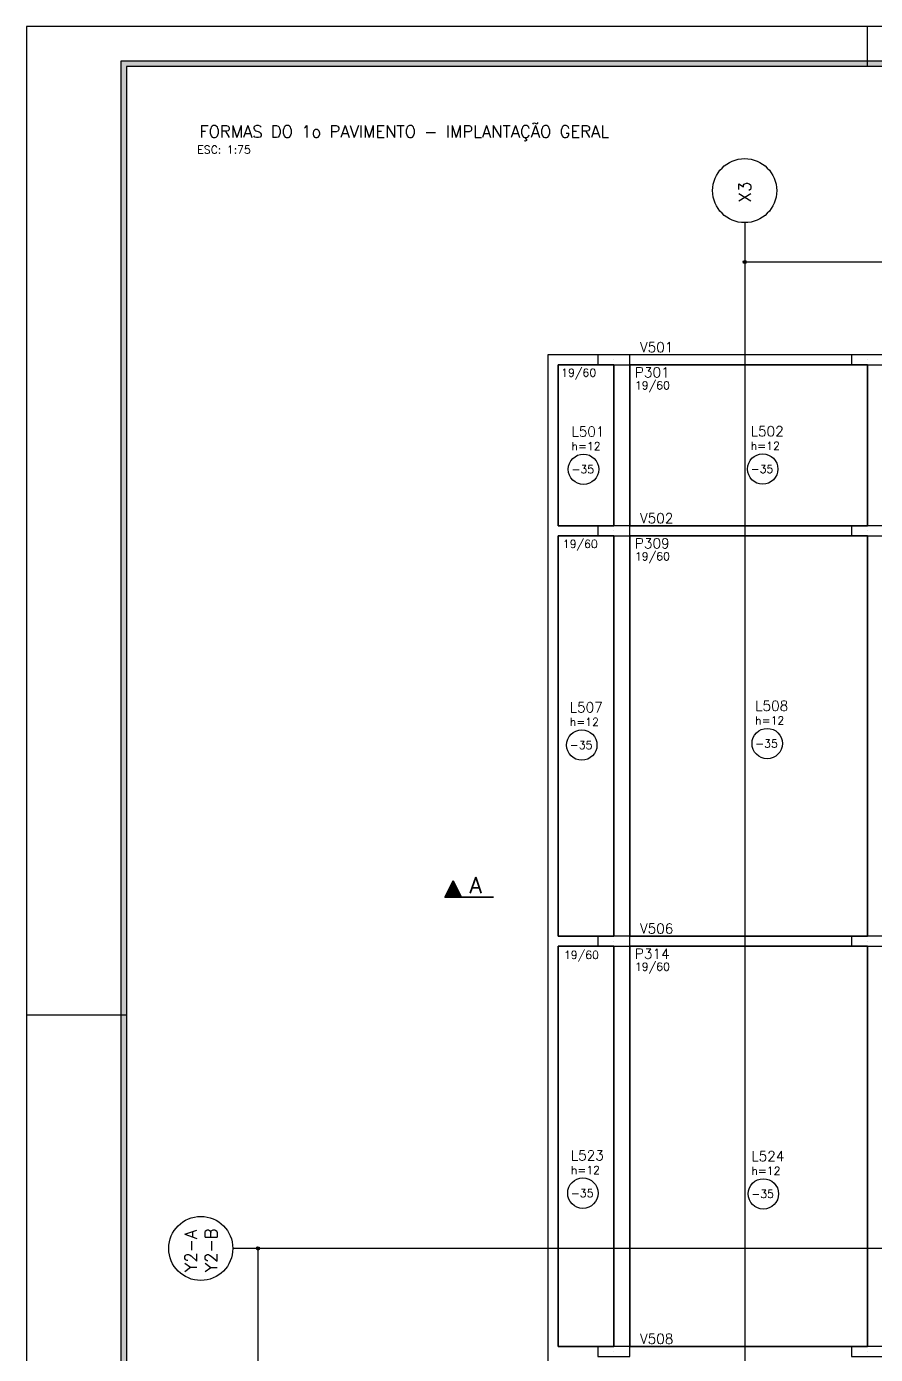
# Model space of a CAD drawing. Extents: x -9640 to 3028, y -691 to 5617.
# Drawn here: x -9640 to -8049, y 3128 to 5617 of the extents above; entities that cross this region are included whole.
import ezdxf

# ---------------------------------------------------------------- set-up
doc = ezdxf.new("R2010")
doc.units = 0
doc.header["$LTSCALE"] = 100
doc.header["$MEASUREMENT"] = 0
doc.layers.get('0').update_dxf_attribs({"color": 245, "linetype": 'CONTINUOUS'})
for name, color, linetype in [('01', 7, 'CONTINUOUS'), ('10', 7, 'CONTINUOUS'), ('104', 5, 'CONTINUOUS'), ('11', 7, 'CONTINUOUS'), ('12', 7, 'CONTINUOUS'), ('13', 7, 'CONTINUOUS'), ('16', 5, 'CONTINUOUS'), ('18', 4, 'CONTINUOUS'), ('221', 102, 'CONTINUOUS'), ('242', 7, 'CONTINUOUS'), ('4', 3, 'CONTINUOUS'), ('8', 7, 'CONTINUOUS'), ('9', 3, 'CONTINUOUS')]:
    doc.layers.add(name, color=color, linetype=linetype)
doc.styles.get("Standard").update_dxf_attribs({"font": 'ROMANS.SHX'})

# ---------------------------------------------------------------- blocks, each defined once
blk = doc.blocks.new('_CORTEA')
for p, q in [((-1.215955, 0), (-1.008539, 0.414832)), ((-1.213134, 0.001738), (-1.008539, 0.41093)), ((-1.038497, 0.351012), (-0.978581, 0.351012)), ((-1.022543, 0.382922), (-0.994535, 0.382922)), ((-1.008539, 0.414832), (-0.801992, 0.001738)), ((-1.008539, 0.410929), (-0.803943, 0.001739)), ((0, 0), (-1.215955, 0)), ((-1.213134, 0.001739), (0, 0.001739)), ((-1.198048, 0.03191), (-0.819029, 0.03191)), ((-1.182092, 0.06382), (-0.834984, 0.06382)), ((-1.166137, 0.09573), (-0.85094, 0.09573)), ((-1.150182, 0.12764), (-0.866895, 0.12764)), ((-1.134225, 0.159551), (-0.882851, 0.159551)), ((-1.11827, 0.191461), (-0.898806, 0.191461)), ((-1.102411, 0.223182), (-0.91476, 0.223369)), ((-1.086361, 0.255281), (-0.930716, 0.255281)), ((-1.070407, 0.287191), (-0.946671, 0.287191)), ((-1.054453, 0.319101), (-0.962626, 0.319101))]:
    blk.add_line(p, q)
blk.add_lwpolyline([(-1.213134, 0.001739), (-1.008539, 0.410929), (-0.803943, 0.001739), (-1.213134, 0.001739)])

msp = doc.modelspace()

# ---------------------------------------------------------------- linework, layer by layer
for p, q in [((-8064.575601, 5616.613072), (-8064.575601, 5541.613072)), ((-9639.575601, 3764.113072), (-9452.075601, 3764.113072))]:
    msp.add_line(p, q)
for points in [[(-9639.575601, -690.886928), (3027.924399, -690.886928), (3027.924399, 5616.613072), (-9639.575601, 5616.613072), (-9639.575601, -690.886928)], [(2952.924399, -615.886928), (2952.924399, -626.386928), (-9462.575601, -626.386928), (-9462.575601, 5552.113072), (2952.924399, 5552.113072), (2952.924399, 5541.613072), (-9452.075601, 5541.613072), (-9452.075601, -615.886928), (2952.924399, -615.886928)], [(-9452.075601, -615.886928), (2952.924399, -615.886928), (2952.924399, 5541.613072), (-9452.075601, 5541.613072), (-9452.075601, -615.886928)]]:
    msp.add_lwpolyline(points)
for points in [[(-9452.075601, 5541.613072), (-9462.575601, -626.386928), (-9462.575601, 5552.113072)], [(-9452.075601, 5541.613072), (-9462.575601, 5552.113072), (2952.924399, 5552.113072)], [(-9452.075601, 5541.613072), (2952.924399, 5552.113072), (2952.924399, 5541.613072)], [(-9452.075601, 5541.613072), (-9452.075601, -615.886928), (-9462.575601, -626.386928)]]:
    msp.add_solid(points)
at = {"layer": '01'}
for points in [[(-8569.126, 5001.596), (-8662.626, 5001.596)], [(-8662.626, 5001.596), (-8662.626, 4671.596)], [(-8643.626, 4982.596), (-8569.126, 4982.596)], [(-8643.626, 4681.096), (-8643.626, 4982.596)], [(-8539.126, 4982.596), (-8539.126, 4681.096)], [(-8094.126, 5001.596), (-8509.126, 5001.596)], [(-8509.126, 4681.096), (-8509.126, 4982.596)], [(-8509.126, 4982.596), (-8094.126, 4982.596)], [(-8064.126, 4982.596), (-8064.126, 4681.096)], [(-8569.126, 4681.096), (-8643.626, 4681.096)], [(-8094.126, 4681.096), (-8509.126, 4681.096)], [(-8662.626, 4671.596), (-8662.626, 3902.596)], [(-8643.626, 4662.096), (-8569.126, 4662.096)], [(-8643.626, 3912.096), (-8643.626, 4662.096)], [(-8539.126, 4662.096), (-8539.126, 3912.096)], [(-8509.126, 3912.096), (-8509.126, 4662.096)], [(-8509.126, 4662.096), (-8094.126, 4662.096)], [(-8064.126, 4662.096), (-8064.126, 4317.096)], [(-8064.126, 4317.096), (-8064.126, 3912.096)], [(-8569.126, 3912.096), (-8643.626, 3912.096)], [(-8094.126, 3912.096), (-8509.126, 3912.096)], [(-8662.626, 3902.596), (-8662.626, 3133.596)], [(-8643.626, 3143.096), (-8643.626, 3893.096)], [(-8643.626, 3893.096), (-8569.126, 3893.096)], [(-8539.126, 3893.096), (-8539.126, 3143.096)], [(-8509.126, 3143.096), (-8509.126, 3893.096)], [(-8509.126, 3893.096), (-8094.126, 3893.096)], [(-8064.126, 3893.096), (-8064.126, 3562.096031)], [(-8064.126, 3562.096031), (-8064.126, 3143.096)], [(-8569.126, 3143.096), (-8643.626, 3143.096)], [(-8094.126, 3143.096), (-8509.126, 3143.096)], [(-8662.626, 3133.596), (-8662.626, 2364.596)]]:
    msp.add_lwpolyline(points, dxfattribs=at)
at = {"layer": '104'}
for points in [[(-8539.126, 4681.096), (-8539.126, 4982.596), (-8569.126, 4982.596), (-8643.626, 4982.596), (-8643.626, 4681.096), (-8569.126, 4681.096), (-8539.126, 4681.096)], [(-8509.126, 4982.596), (-8509.126, 4681.096), (-8094.126, 4681.096), (-8064.126, 4681.096), (-8064.126, 4982.596), (-8094.126, 4982.596), (-8509.126, 4982.596)], [(-8539.126, 3912.096), (-8539.126, 4662.096), (-8569.126, 4662.096), (-8643.626, 4662.096), (-8643.626, 3912.096), (-8569.126, 3912.096), (-8539.126, 3912.096)], [(-8509.126, 4662.096), (-8509.126, 3912.096), (-8094.126, 3912.096), (-8064.126, 3912.096), (-8064.126, 4317.096), (-8064.126, 4662.096), (-8094.126, 4662.096), (-8509.126, 4662.096)], [(-8539.126, 3143.096), (-8539.126, 3893.096), (-8569.126, 3893.096), (-8643.626, 3893.096), (-8643.626, 3143.096), (-8569.126, 3143.096), (-8539.126, 3143.096)], [(-8509.126, 3893.096), (-8509.126, 3143.096), (-8094.126, 3143.096), (-8064.126, 3143.096), (-8064.126, 3562.096031), (-8064.126, 3893.096), (-8094.126, 3893.096), (-8509.126, 3893.096)]]:
    msp.add_lwpolyline(points, dxfattribs=at)
at = {"layer": '13'}
for centre in [(-8596.103284, 4786.815195), (-8260.299236, 4787.340737), (-8599.30015, 4270.006978), (-8251.931416, 4272.81327), (-8597.286118, 3430.219322), (-8259.139896, 3428.810561)]:
    msp.add_circle(centre, 28.460499, dxfattribs=at)
at = {"layer": '18'}
for p, q in [((-8294.123303, 5249.096126), (-8294.123303, -203.896211)), ((-164.156192, 3326.596), (-9253.123768, 3326.596))]:
    msp.add_line(p, q, dxfattribs=at)
for centre in [(-8294.123303, 5309.096126), (-9313.123768, 3326.596)]:
    msp.add_circle(centre, 60, dxfattribs=at)
at = {"layer": '221', "color": 11, "linetype": 'Continuous'}
for p, q in [((-8294.123303, 5249.096126), (-8294.123303, 5249.096126)), ((-8294.123303, 5230.346126), (-8294.123303, 5156.672781)), ((-8294.123303, 5175.422781), (-6885.123768, 5175.422781)), ((-9124.040768, 3326.596), (-9224.768038, 3326.596)), ((-9206.018038, 3326.596), (-9206.018038, 1642.596)), ((-9105.290768, 3326.596), (-9105.290768, 3326.596))]:
    msp.add_line(p, q, dxfattribs=at)
for centre, radius in [((-8294.123303, 5175.422781), 3), ((-8294.123303, 5175.422781), 1.5), ((-9206.018038, 3326.596), 3), ((-9206.018038, 3326.596), 1.5)]:
    msp.add_circle(centre, radius, dxfattribs=at)
at = {"layer": '242'}
for p, q in [((-8539.126, 4992.096), (-8539.126, 4992.096)), ((-8064.126, 4992.096), (-8064.126, 4992.096)), ((-8539.126, 4671.596), (-8539.126, 4671.596)), ((-8064.126, 4671.596), (-8064.126, 4671.596)), ((-8539.126, 3902.596), (-8539.126, 3902.596)), ((-8064.126, 3902.596), (-8064.126, 3902.596)), ((-8539.126, 3133.596), (-8539.126, 3133.596)), ((-8064.126, 3133.596), (-8064.126, 3133.596))]:
    msp.add_line(p, q, dxfattribs=at)
at = {"layer": '4'}
for points in [[(-8509.126, 4982.596), (-8509.126, 5001.596), (-8569.126, 5001.596), (-8569.126, 4982.596), (-8509.126, 4982.596)], [(-8034.126, 4982.596), (-8034.126, 5001.596), (-8094.126, 5001.596), (-8094.126, 4982.596), (-8034.126, 4982.596)], [(-8509.126, 4662.096), (-8509.126, 4681.096), (-8569.126, 4681.096), (-8569.126, 4662.096), (-8509.126, 4662.096)], [(-8034.126, 4662.096), (-8034.126, 4681.096), (-8094.126, 4681.096), (-8094.126, 4662.096), (-8034.126, 4662.096)], [(-8509.126, 3893.096), (-8509.126, 3912.096), (-8569.126, 3912.096), (-8569.126, 3893.096), (-8509.126, 3893.096)], [(-8034.126, 3893.096), (-8034.126, 3912.096), (-8094.126, 3912.096), (-8094.126, 3893.096), (-8034.126, 3893.096)], [(-8509.126, 3124.096), (-8509.126, 3143.096), (-8569.126, 3143.096), (-8569.126, 3124.096), (-8509.126, 3124.096)], [(-8034.126, 3124.096), (-8034.126, 3143.096), (-8094.126, 3143.096), (-8094.126, 3124.096), (-8034.126, 3124.096)]]:
    msp.add_lwpolyline(points, dxfattribs=at)

# ---------------------------------------------------------------- block references
at = {"layer": '221', "xscale": 75, "yscale": 75}
msp.add_blockref('_CORTEA', (-8764.680483, 3985.043914), dxfattribs=at)

# ---------------------------------------------------------------- texts
msp.add_text('ESC: 1:75', height=15).set_placement((-9319.705247, 5378.425708))
at = {"layer": '10', "linetype": 'Continuous'}
for s, p in [('L501', (-8618.603284, 4848.165195)), ('L502', (-8282.799236, 4848.690737)), ('L507', (-8621.80015, 4331.356978)), ('L508', (-8274.431416, 4334.16327)), ('L523', (-8619.786118, 3491.569322)), ('L524', (-8281.639896, 3490.160561))]:
    msp.add_text(s, height=18.75, dxfattribs=at).set_placement(p)
at = {"layer": '11', "linetype": 'Continuous'}
msp.add_text('19/60', height=15, rotation=360, dxfattribs=at).set_placement((-8637.884152, 4960.422087))
for p in [(-8634.888228, 4639.494098), (-8632.748283, 3869.21013)]:
    msp.add_text('19/60', height=15, dxfattribs=at).set_placement(p)
at = {"layer": '12', "linetype": 'Continuous'}
for p in [(-8499.751, 4936.6585), (-8499.751, 4616.1585), (-8499.751, 3847.1585)]:
    msp.add_text('19/60', height=15, dxfattribs=at).set_placement(p)
at = {"layer": '13', "linetype": 'Continuous'}
for s, p in [('h=12', (-8618.603284, 4822.665195)), ('h=12', (-8282.799236, 4823.190737)), ('-35', (-8618.603284, 4779.315195)), ('-35', (-8282.799236, 4779.840737)), ('h=12', (-8621.80015, 4305.856978)), ('h=12', (-8274.431416, 4308.66327)), ('-35', (-8621.80015, 4262.506978)), ('-35', (-8274.431416, 4265.31327)), ('h=12', (-8619.786118, 3466.069322)), ('h=12', (-8281.639896, 3464.660561)), ('-35', (-8619.786118, 3422.719322)), ('-35', (-8281.639896, 3421.310561))]:
    msp.add_text(s, height=15, dxfattribs=at).set_placement(p)
at = {"layer": '16'}
msp.add_text('FORMAS DO 1o PAVIMENTO - IMPLANTAÇÃO GERAL', height=22.5, dxfattribs=at).set_placement((-9315.846238, 5408.470155))
at = {"layer": '18'}
for s, p in [('X3', (-8282.347834, 5287.343295)), ('Y2-A', (-9320.341856, 3282.668453)), ('Y2-B', (-9282.68846, 3282.355871))]:
    msp.add_text(s, height=22.5, rotation=90, dxfattribs=at).set_placement(p)
at = {"layer": '221'}
msp.add_text('A', height=30, dxfattribs=at).set_placement((-8809.680483, 3992.543914))
at = {"layer": '8', "linetype": 'Continuous'}
for s, p in [('V501', (-8490.376, 5006.2835)), ('V502', (-8490.376, 4685.7835))]:
    msp.add_text(s, height=18.75, rotation=360, dxfattribs=at).set_placement(p)
for s, p in [('V506', (-8490.376, 3916.7835)), ('V508', (-8490.376, 3147.7835))]:
    msp.add_text(s, height=18.75, dxfattribs=at).set_placement(p)
at = {"layer": '9', "linetype": 'Continuous'}
for s, p in [('P301', (-8499.751, 4959.1585)), ('P309', (-8499.751, 4638.6585)), ('P314', (-8499.751, 3869.6585))]:
    msp.add_text(s, height=18.75, dxfattribs=at).set_placement(p)

doc.saveas('drawing.dxf')
